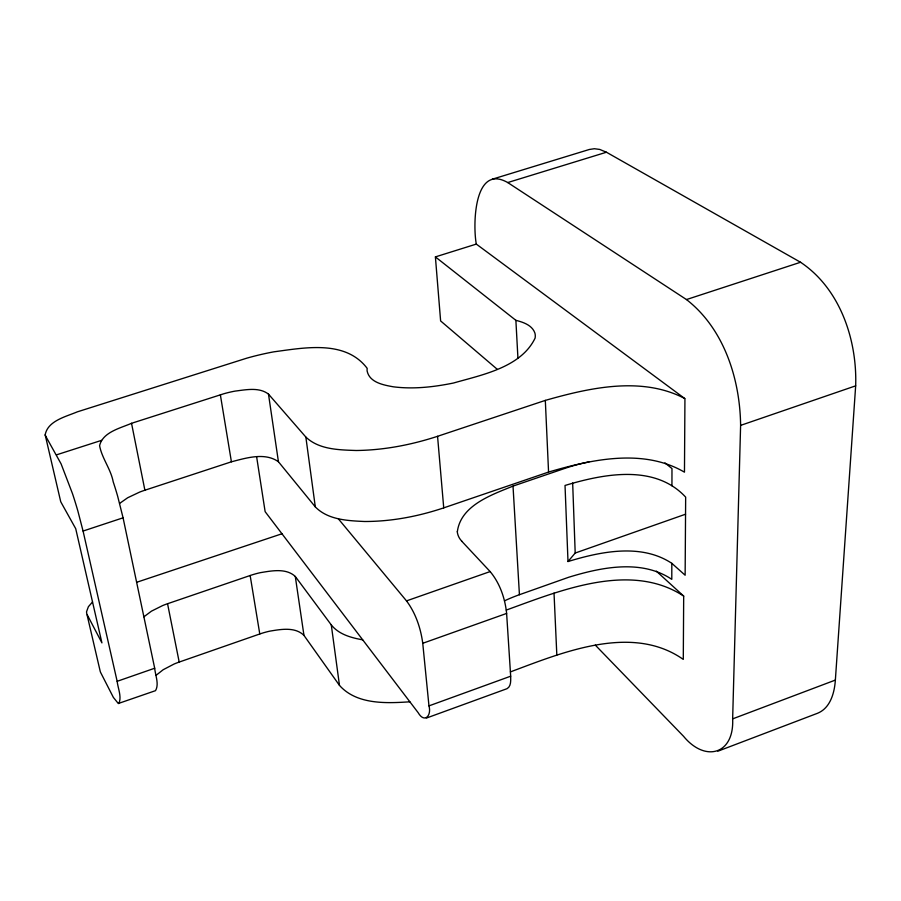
<?xml version="1.0" encoding="UTF-8"?>
<svg xmlns="http://www.w3.org/2000/svg" width="901" height="901" viewBox="0 0 901 901"><rect width="100%" height="100%" fill="white"/><g stroke="black" fill="none" stroke-linecap="round" stroke-linejoin="round"><path stroke-width="1.35" d="M671.819 563.328L685.132 575.21L685.661 497.127C654.7 463.756 603.602 473.881 565.028 485.459L568.002 561.537C600.809 551.536 641.298 543.123 671.819 563.328L671.797 579.354C641.591 558.98 601.204 567.27 568.621 577.282L519.426 594.716A112.208 78.928 -19.6 0 0 504.481 600.854M671.943 485.808L671.977 468.565L664.961 462.877M656.322 571.133L683.69 596.09L683.285 659.408C631.804 623.267 562.247 652.572 510.394 671.898M457.348 531.714C460.749 505.348 491.619 494.852 513.018 486.101L564.364 468.554A145.072 102.038 -19.6 0 1 588.972 461.875M595.336 645.15L683.555 736.297C705.235 762.674 734.36 754.452 732.648 718.863L740.611 425.385C740.059 379.175 724.077 328.73 686.472 299.56L507.725 182.554C473.757 163.137 472.766 225.565 476.314 244.092L684.94 398.67L684.467 472.169C643.472 448.079 591.619 459.431 548.563 472.068L443.731 507.871C418.233 516.408 391.451 521.544 364.522 521.499C347.595 520.722 327.851 519.854 315.305 506.891L278.432 461.751C264.883 452.088 246.164 458.001 231.411 461.808L144.892 490.223A74.749 52.573 -19.6 0 0 139.565 492.126L127.66 497.769L119.63 503.411M717.815 751.22L817.624 713.232C830.485 707.961 834.495 692.666 835.362 680.075L855.668 385.842C857.234 339.868 840.126 288.647 800.55 262.259L606.452 152.235L599.739 149.431L594.356 148.721L589.31 149.487L492.228 179.22M684.692 398.49C641.782 375.976 589.592 387.779 545.319 400.393L437.559 436.309C411.318 444.88 383.86 450.185 356.199 450.5C339.046 449.892 319.067 449.667 305.856 437.075L268.487 394.12C259.139 386.912 245.928 389.795 235.093 391.102A84.581 59.489 -19.6 0 0 223.842 393.748L131.535 423.301C120.497 428.155 102.737 432.063 99.594 445.668C101.869 458.249 110.823 469.061 113.199 481.81A761.953 535.949 -19.6 0 1 117.648 496.192L123.077 517.816L154.69 668.238C155.31 675.333 159.342 684.141 155.513 690.662L118.301 703.512L113.38 697.419L100.721 672.664A13.087 9.201 -19.6 0 1 100.18 671.2L86.733 613.435A12.164 8.559 -19.6 0 1 86.586 611.621L88.399 606.688L92.533 601.969M568.002 561.537L575.198 553.034L685.548 514.212M156.031 675.367L163.171 669.725L174.13 664.014A60.57 42.606 -19.6 0 1 179.198 662.066L259.781 633.977A61.921 43.552 -19.6 0 1 269.681 631.173C280.763 629.315 295.123 626.634 303.964 635.408L339.474 685.379C356.695 704.74 386.214 703.354 409.876 701.811M143.878 616.825L151.447 611.16L162.574 605.596A64.973 45.703 -19.6 0 1 167.552 603.726L250.151 575.514A66.573 46.829 -19.6 0 1 260.288 572.676C271.584 570.829 286.045 567.867 295.291 576.46L331.286 624.911C338.799 634.405 351.289 637.807 362.698 639.834M87.273 614.865L101.926 642.886L75.718 528.684L61.099 502.42A10.395 7.309 -19.6 0 1 60.581 501.08L45.174 434.868C47.663 420.835 65.796 416.724 77.193 411.892L246.671 358.204A210.935 148.372 -19.6 0 1 273.927 351.818C304.662 347.741 345.421 339.609 367.191 368.363A20.655 14.529 -19.6 0 0 367.146 371.099C369.613 382.565 383.623 385.065 393.377 386.811C413.458 389.367 433.831 387.036 453.563 383.004C482.114 374.805 520.924 367.462 535.081 338.157A20.622 14.506 -19.6 0 0 534.856 332.942C532.097 325.115 523.188 322.198 515.879 320.328L435.397 256.898L476.314 244.092M118.864 703.512C121.917 696.766 117.93 688.387 117.153 681.314L83.072 531.049L77.846 510.923A903.894 635.791 -19.6 0 0 72.497 493.669L61.077 463.835L45.681 436.152M256.639 456.83L265.074 511.272A3.322 2.331 -19.6 0 0 265.412 512.027L418.154 712.68C424.529 723.717 431.748 715.529 428.966 705.877L422.749 643.291C420.733 628.222 415.676 613.142 406.509 600.888L338.269 518.717M732.648 718.863L835.362 680.075M426.308 718.108L507.038 688.679C511.284 686.303 510.709 680.368 510.676 676.2L506.621 613.435C505.089 598.41 499.897 583.251 490.133 571.572L461.808 541.287M428.966 705.877L510.676 676.2M506.294 610.067C559.453 590.853 630.407 561.12 683.69 596.09M422.749 643.291L506.621 613.435M406.509 600.888L490.133 571.572M117.153 681.314L154.69 668.238M740.611 425.385L855.668 385.842M136.625 582.305L281.957 533.775M83.072 531.049L123.077 517.816M686.472 299.56L800.55 262.259M56.538 454.836L101.588 440.352M507.725 182.554L606.452 152.235M497.183 369.23L440.623 320.936L435.397 256.898M131.535 423.301L144.892 490.223M167.552 603.726L179.198 662.066M220.362 394.807L231.411 461.808M250.151 575.514L259.781 633.977M268.487 394.12L278.432 461.751M295.291 576.46L303.964 635.408M305.856 437.075L315.305 506.891M331.286 624.911L339.474 685.379M437.559 436.309L443.731 507.871M513.018 486.101L519.426 594.716M515.879 320.328L517.929 358.046M545.319 400.393L548.563 472.068M554.025 593.095L556.829 655.05M572.664 483.004L575.198 553.034M45.681 436.152A9.382 6.6 -19.6 0 1 45.174 434.868M461.864 541.253A31.445 22.12 -19.6 0 1 457.269 531.725"/></g></svg>
